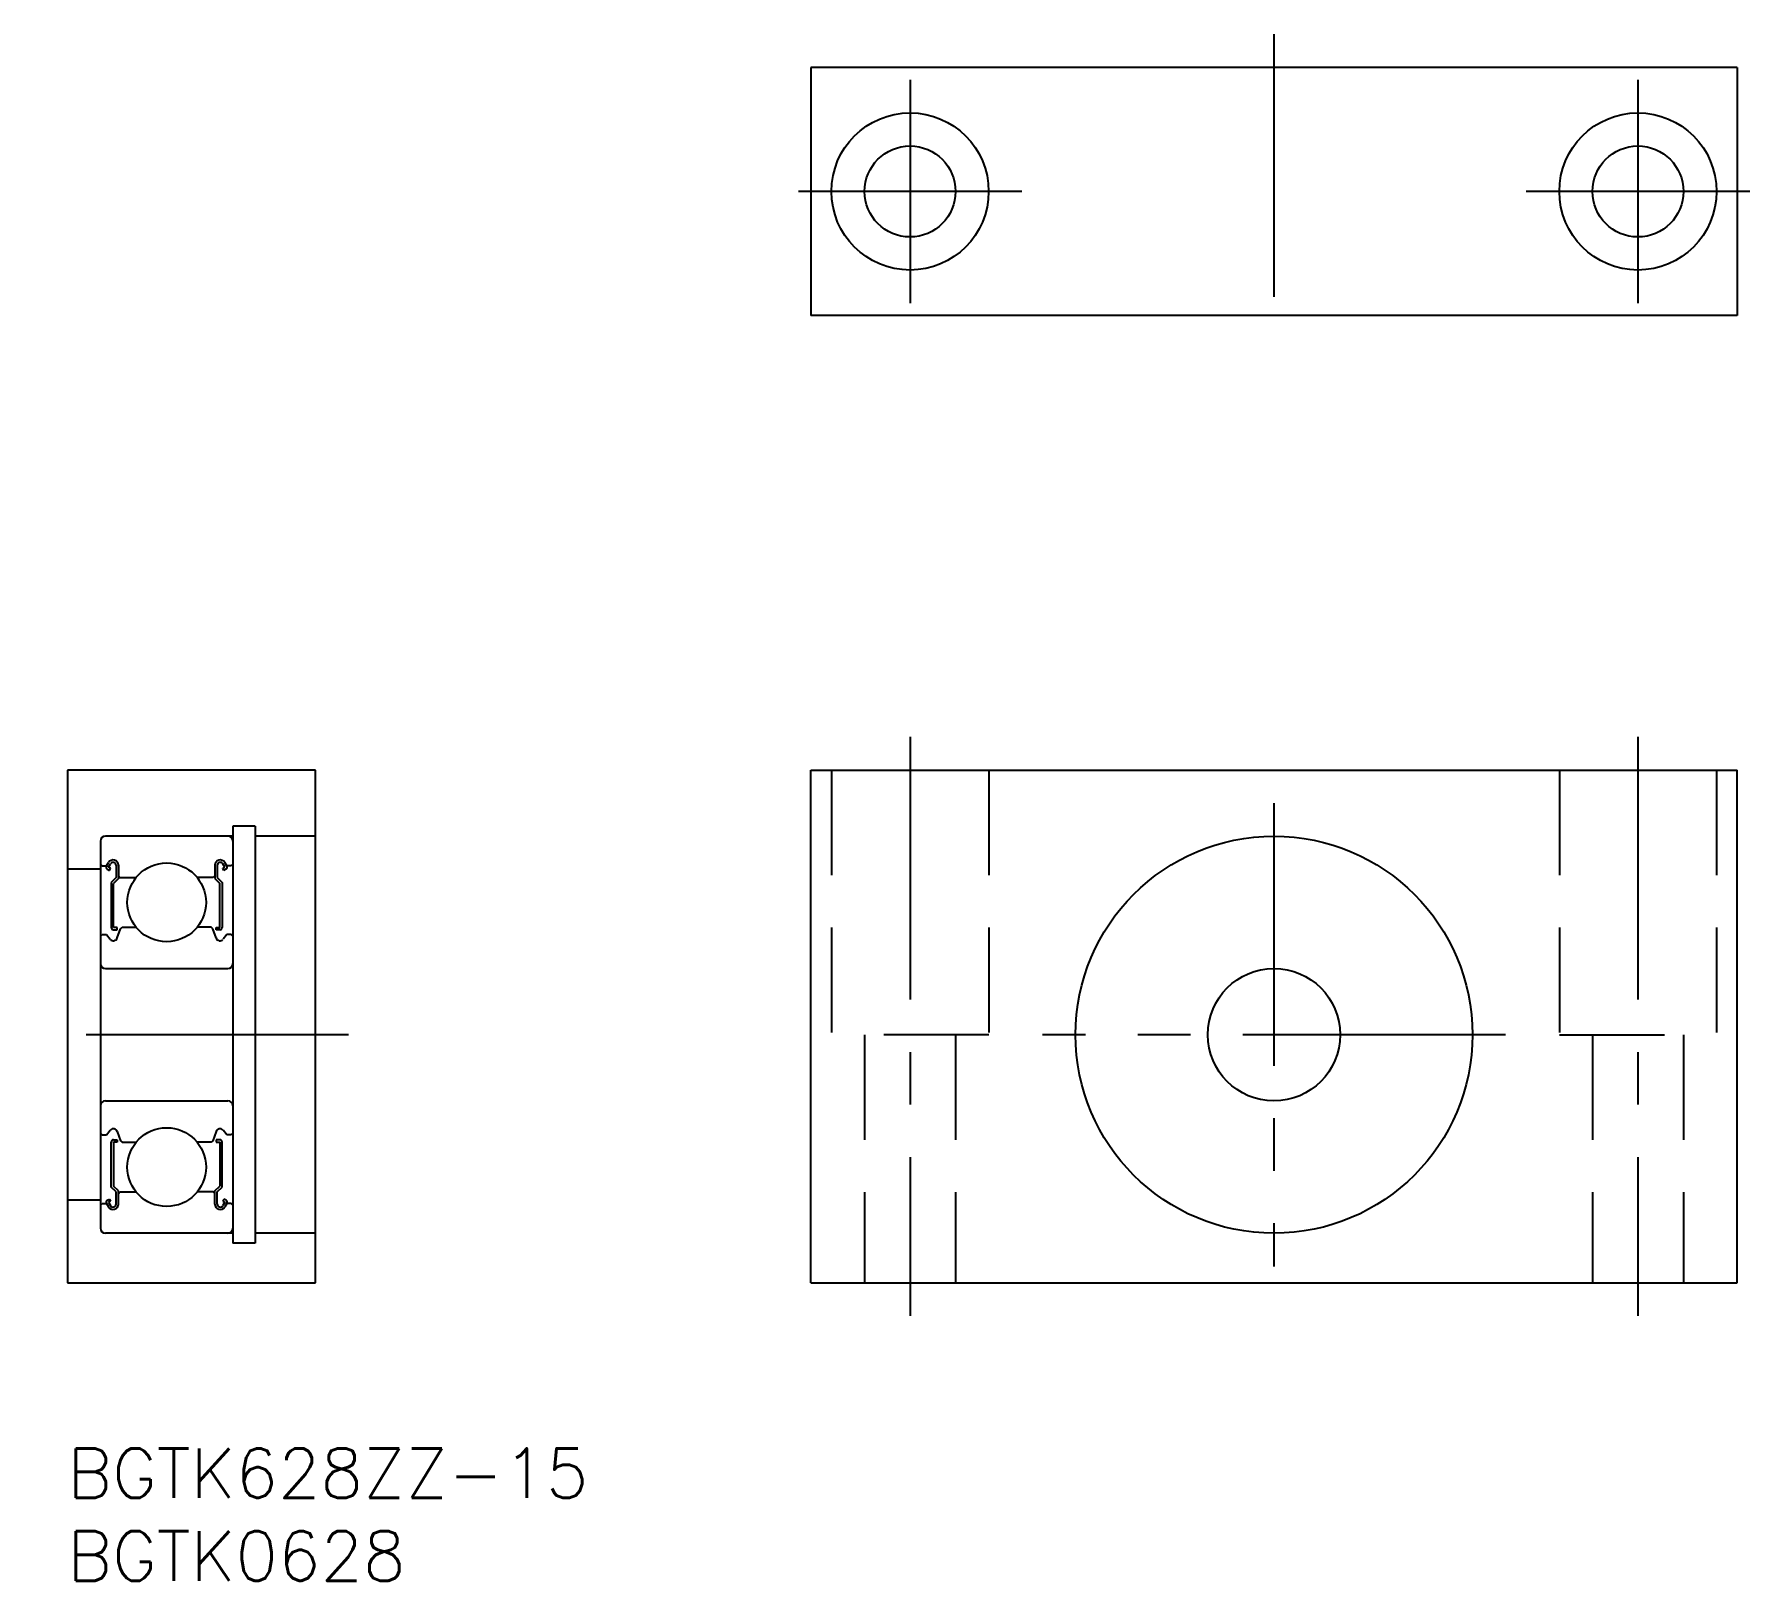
# Model space of a CAD drawing. Extents: x -2 to 102, y -8 to 85.
import ezdxf

# ---------------------------------------------------------------- set-up
doc = ezdxf.new("R2010")
doc.units = 0
doc.header["$LTSCALE"] = 0.5
doc.linetypes.add('CENTER', pattern=[50.8, 31.75, -6.35, 6.35, -6.35])
doc.linetypes.add('DASHED', pattern=[19.05, 12.7, -6.35])
for name, color, linetype in [('MSM_CENTER', 1, 'CENTER'), ('MSM_CONTINUOUS', 7, 'CONTINUOUS'), ('MSM_DASHED', 4, 'DASHED'), ('MSM_PART_NUMBER', 7, 'CONTINUOUS')]:
    doc.layers.add(name, color=color, linetype=linetype)
doc.styles.get("Standard").update_dxf_attribs({"font": 'txt.shx', "height": 3, "bigfont": 'bigfont.shx'})

# ---------------------------------------------------------------- blocks, each defined once
blk = doc.blocks.new('*U6')
at = {"layer": 'MSM_PART_NUMBER'}
blk.add_text('BGTK628ZZ-15', height=3, dxfattribs=at).set_placement((0, -3))
blk = doc.blocks.new('*U7')
at = {"layer": 'MSM_PART_NUMBER'}
blk.add_text('BGTK0628', height=3, dxfattribs=at).set_placement((0, -8))

msp = doc.modelspace()

# ---------------------------------------------------------------- linework, layer by layer
at = {"layer": 'MSM_CENTER'}
for p, q in [((72.94, 85.47), (72.94, 66.47)), ((50.94, 82.72), (50.94, 69.21)), ((94.94, 82.72), (94.94, 69.21)), ((57.7, 75.97), (44.19, 75.97)), ((101.7, 75.97), (88.19, 75.97)), ((50.94, 43), (50.94, 8)), ((94.94, 43), (94.94, 8)), ((72.94, 39), (72.94, 11)), ((17, 25), (-2, 25)), ((86.94, 25), (58.94, 25))]:
    msp.add_line(p, q, dxfattribs=at)
at = {"layer": 'MSM_CONTINUOUS'}
for p, q in [((44.94, 83.47), (44.94, 68.47)), ((100.94, 83.47), (44.94, 83.47)), ((100.94, 83.47), (100.94, 68.47)), ((100.94, 68.47), (44.94, 68.47)), ((0, 41), (0, 10)), ((15, 41), (0, 41)), ((15, 10), (15, 41)), ((44.94, 10), (44.94, 41)), ((44.94, 41), (100.94, 41)), ((100.94, 10), (100.94, 41)), ((11.35, 37.6), (10, 37.6)), ((10, 37.6), (10, 12.4)), ((11.35, 37.6), (11.35, 12.4)), ((2, 36.7), (2, 13.3)), ((10, 37), (2.3, 37)), ((15, 37), (11.35, 37)), ((2, 35.3), (2.1, 35.2)), ((2.36, 35.2), (2.48, 35.4)), ((2.48, 35.13), (2.6, 35.33)), ((9.52, 35.13), (9.4, 35.33)), ((9.64, 35.2), (9.52, 35.4)), ((10, 35.3), (9.9, 35.2)), ((2, 35), (0, 35)), ((2.1, 35.2), (2.36, 35.2)), ((2.41, 35), (2.54, 34.93)), ((2.61, 35.06), (2.48, 35.13)), ((2.54, 34.93), (2.61, 35.06)), ((2.94, 34.5), (2.65, 34.21)), ((3.08, 34.44), (2.79, 34.15)), ((2.94, 35.24), (2.94, 34.5)), ((3.08, 35.24), (3.08, 34.44)), ((3.08, 34.6), (3.18, 34.5)), ((3.18, 34.5), (4.15, 34.5)), ((8.82, 34.5), (7.85, 34.5)), ((8.92, 34.6), (8.82, 34.5)), ((8.92, 35.24), (8.92, 34.44)), ((8.92, 34.44), (9.21, 34.15)), ((9.06, 35.24), (9.06, 34.5)), ((9.06, 34.5), (9.35, 34.21)), ((9.39, 35.06), (9.52, 35.13)), ((9.46, 34.93), (9.39, 35.06)), ((9.59, 35), (9.46, 34.93)), ((9.9, 35.2), (9.64, 35.2)), ((2.65, 34.21), (2.65, 31.49)), ((2.79, 31.49), (2.79, 34.15)), ((9.21, 31.49), (9.21, 34.15)), ((9.35, 34.21), (9.35, 31.49)), ((3.01, 31.49), (2.79, 31.49)), ((2.79, 31.35), (3.01, 31.35)), ((3.01, 31.35), (3.01, 31.49)), ((3.01, 30.85), (3.21, 31.41)), ((3.21, 31.41), (3.31, 31.5)), ((3.31, 31.5), (4.15, 31.5)), ((8.69, 31.5), (7.85, 31.5)), ((8.79, 31.41), (8.69, 31.5)), ((8.99, 30.85), (8.79, 31.41)), ((8.99, 31.35), (8.99, 31.49)), ((8.99, 31.49), (9.21, 31.49)), ((9.21, 31.35), (8.99, 31.35)), ((2, 30.95), (2.1, 31.05)), ((2.1, 31.05), (2.36, 31.05)), ((2.36, 31.05), (2.59, 30.77)), ((9.64, 31.05), (9.41, 30.77)), ((9.9, 31.05), (9.64, 31.05)), ((10, 30.95), (9.9, 31.05)), ((2.3, 29), (9.7, 29)), ((2.3, 21), (9.7, 21)), ((2, 19.05), (2.1, 18.95)), ((2.1, 18.95), (2.36, 18.95)), ((2.36, 18.95), (2.59, 19.23)), ((3.01, 19.15), (3.21, 18.59)), ((8.99, 19.15), (8.79, 18.59)), ((9.64, 18.95), (9.41, 19.23)), ((9.9, 18.95), (9.64, 18.95)), ((10, 19.05), (9.9, 18.95)), ((2.65, 15.79), (2.65, 18.51)), ((2.79, 18.65), (3.01, 18.65)), ((2.79, 18.51), (2.79, 15.85)), ((3.01, 18.51), (2.79, 18.51)), ((3.01, 18.65), (3.01, 18.51)), ((3.21, 18.59), (3.31, 18.5)), ((3.31, 18.5), (4.15, 18.5)), ((8.69, 18.5), (7.85, 18.5)), ((8.79, 18.59), (8.69, 18.5)), ((9.21, 18.65), (8.99, 18.65)), ((8.99, 18.65), (8.99, 18.51)), ((8.99, 18.51), (9.21, 18.51)), ((9.21, 18.51), (9.21, 15.85)), ((9.35, 15.79), (9.35, 18.51)), ((2.94, 15.5), (2.65, 15.79)), ((3.08, 15.56), (2.79, 15.85)), ((3.08, 14.76), (3.08, 15.56)), ((8.92, 15.56), (9.21, 15.85)), ((8.92, 14.76), (8.92, 15.56)), ((9.06, 15.5), (9.35, 15.79)), ((2, 15), (0, 15)), ((2, 14.7), (2.1, 14.8)), ((2.1, 14.8), (2.36, 14.8)), ((2.36, 14.8), (2.48, 14.6)), ((2.41, 15), (2.54, 15.07)), ((2.61, 14.94), (2.48, 14.87)), ((2.48, 14.87), (2.6, 14.67)), ((2.54, 15.07), (2.61, 14.94)), ((2.94, 14.76), (2.94, 15.5)), ((3.08, 15.4), (3.18, 15.5)), ((3.18, 15.5), (4.15, 15.5)), ((8.82, 15.5), (7.85, 15.5)), ((8.92, 15.4), (8.82, 15.5)), ((9.06, 14.76), (9.06, 15.5)), ((9.46, 15.07), (9.39, 14.94)), ((9.39, 14.94), (9.52, 14.87)), ((9.52, 14.87), (9.4, 14.67)), ((9.59, 15), (9.46, 15.07)), ((9.64, 14.8), (9.52, 14.6)), ((9.9, 14.8), (9.64, 14.8)), ((10, 14.7), (9.9, 14.8)), ((10, 13), (2.3, 13)), ((15, 13), (11.35, 13)), ((11.35, 12.4), (10, 12.4)), ((0, 10), (15, 10)), ((44.94, 10), (100.94, 10))]:
    msp.add_line(p, q, dxfattribs=at)
for centre, radius in [((50.94, 75.97), 4.75), ((94.94, 75.97), 4.75), ((50.94, 75.97), 2.75), ((94.94, 75.97), 2.75), ((72.94, 25), 12), ((6, 33), 2.38), ((72.94, 25), 4), ((6, 17), 2.38)]:
    msp.add_circle(centre, radius, dxfattribs=at)
for centre, radius, start, end in [((2.3, 36.7), 0.3, 90, 180), ((9.7, 36.7), 0.3, 0, 90), ((2.76, 35.24), 0.323, 0.0014, 149.9873), ((2.76, 35.24), 0.179, 0.0025, 149.942), ((9.24, 35.24), 0.323, 30.0127, 179.9986), ((9.24, 35.24), 0.179, 30.058, 179.9975), ((2.48, 35.13), 0.144, 149.9913, 239.9964), ((9.52, 35.13), 0.144, 300.0036, 30.0087), ((2.79, 31.49), 0.144, 180, 270), ((9.21, 31.49), 0.144, 270, 360), ((2.78, 30.92), 0.241, 220.0019, 343.1851), ((9.22, 30.92), 0.241, 196.8149, 319.9981), ((2.3, 29.3), 0.3, 180, 270), ((9.7, 29.3), 0.3, 270, 0), ((2.3, 20.7), 0.3, 90, 180), ((9.7, 20.7), 0.3, 0, 90), ((2.78, 19.08), 0.241, 16.8149, 139.9981), ((9.22, 19.08), 0.241, 40.0019, 163.1851), ((2.79, 18.51), 0.144, 90, 180), ((9.21, 18.51), 0.144, 0, 90), ((2.48, 14.87), 0.144, 120.0036, 210.0087), ((2.76, 14.76), 0.323, 210.0127, 359.9986), ((2.76, 14.76), 0.179, 210.058, 359.9975), ((9.24, 14.76), 0.323, 180.0014, 329.9873), ((9.24, 14.76), 0.179, 180.0025, 329.942), ((9.52, 14.87), 0.144, 329.9913, 59.9964), ((2.3, 13.3), 0.3, 180, 270), ((9.7, 13.3), 0.3, 270, 0)]:
    msp.add_arc(centre, radius, start, end, dxfattribs=at)
at = {"layer": 'MSM_DASHED'}
for p, q in [((46.19, 41), (46.19, 25)), ((55.7, 41), (55.7, 25)), ((90.19, 41), (90.19, 25)), ((99.69, 41), (99.69, 25)), ((55.7, 25), (46.19, 25)), ((48.19, 25), (48.19, 10)), ((53.69, 25), (53.69, 10)), ((90.19, 25), (99.69, 25)), ((92.19, 25), (92.19, 10)), ((97.69, 25), (97.69, 10))]:
    msp.add_line(p, q, dxfattribs=at)

# ---------------------------------------------------------------- block references
at = {"layer": 'MSM_CONTINUOUS'}
for name in ['*U6', '*U7']:
    msp.add_blockref(name, (0, 0), dxfattribs=at)

doc.saveas('drawing.dxf')
